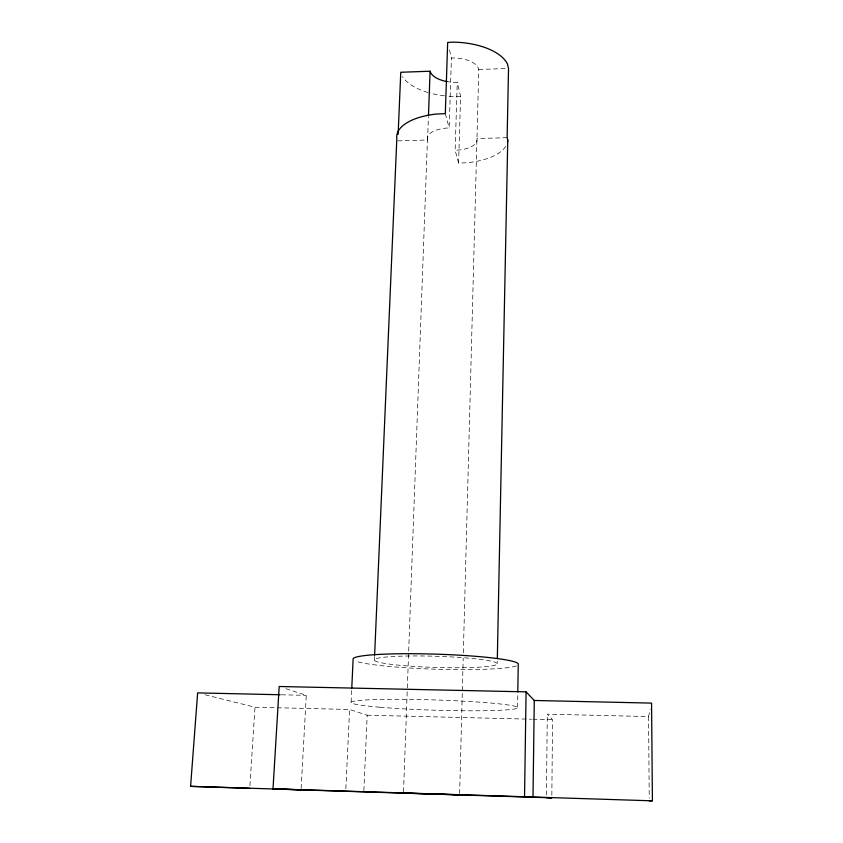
<?xml version="1.0" encoding="UTF-8"?>
<svg xmlns="http://www.w3.org/2000/svg" width="843" height="843" viewBox="0 0 843 843"><rect width="100%" height="100%" fill="white"/><g stroke="black" fill="none" stroke-linecap="round" stroke-linejoin="round"><path stroke-width="0.63" stroke-dasharray="4.21 3.16" d="M551.838 795.234L552.565 719.711L547.297 714.169L648.573 716.571L650.206 709.226M546.433 795.012L547.297 714.169M517.56 707.277L517.792 693.167M497.222 663.799A61.539 5.595 1.8 0 0 405.125 656.054A61.539 5.595 1.8 0 0 404.788 665.728A61.539 5.595 1.8 0 0 497.222 663.799L497.275 661.165M459.625 793.537L463.207 658.067M463.344 652.809L478.782 69.495A24.531 12.16 1.8 0 0 451.416 58.009L448.824 47.24M505.726 146.366A55.543 24.932 1.8 0 1 467.486 162.699L458.592 163.089L455.146 150.254L457.254 82.308A24.531 12.16 1.8 0 1 447.254 81.623M458.592 163.089L460.605 96.292L457.254 82.308M397.833 140.865L427.57 140.001A24.879 11.159 1.8 0 1 449.161 127.936L451.416 58.009M403.523 791.767L407.285 689.226M407.338 687.909L427.527 137.082M427.57 140.001L428.423 116.64M374.397 660.396L374.566 656.455M363.87 790.65L367.179 715.222L349.592 709.479L254.986 707.235L204.017 694.495M345.862 788.732L349.592 709.479M351.109 702.082L351.71 689.268M301.13 788.5L306.283 695.338L284.123 688.099M249.918 785.708L254.986 707.235M460.605 96.292L455.757 96.534A54.753 27.155 1.8 0 1 445.736 95.965M478.782 69.495L508.529 68.441M507.128 137.683L476.948 138.558A24.879 11.159 1.8 0 1 455.146 150.254M281.414 694.78L306.283 695.338M367.179 715.222L531.533 719.205M532.839 719.237L552.565 719.711M445.315 113.626L449.161 127.936M648.573 716.571L649.226 798.216M516.348 665.896A82.825 7.534 1.8 0 1 435.81 669.205A82.825 7.534 1.8 0 1 355.124 660.88M444.503 95.828A54.753 27.155 1.8 0 1 429.119 92.835M427.907 92.488A54.753 27.155 1.8 0 1 402.522 76.745M380.024 707.235A83.499 5.121 1.8 0 0 516.38 708.563A83.499 5.121 1.8 0 0 406.642 699.353A83.499 5.121 1.8 0 0 380.024 707.235"/><path stroke-width="1.26" d="M526.085 691.861L534.272 700.47L651.565 703.104L652.408 800.829L524.546 796.751L526.085 691.861L279.191 686.497L273.006 788.858L301.056 789.817M533.008 797.088L534.272 700.47M517.813 691.882L518.266 663.673A82.825 7.534 1.8 0 0 435.62 654.136A82.825 7.534 1.8 0 0 353.154 658.541L351.773 687.993M497.328 658.531L507.749 140.001L507.128 137.683L508.529 68.441L507.412 63.836A54.753 27.155 1.8 0 0 452.902 42.15L447.675 42.456L445.315 113.626L435.778 114.1A55.543 24.932 1.8 0 0 396.832 138.568L374.629 655.137M428.476 115.343L430.088 71.223L400.773 72.266L398.117 134.395M249.739 788.321L190.592 786.35L197.641 692.893L280.108 694.748M649.247 800.85L652.408 800.829M453.745 794.675L459.593 794.844L403.481 793.084L409.477 793.284M273.006 788.858L524.546 796.751M190.592 786.35L551.807 797.847L546.412 797.626M447.254 81.623A24.531 12.16 1.8 0 1 430.088 71.223M507.749 140.001A55.543 24.932 1.8 0 1 507.497 142.161"/></g></svg>
